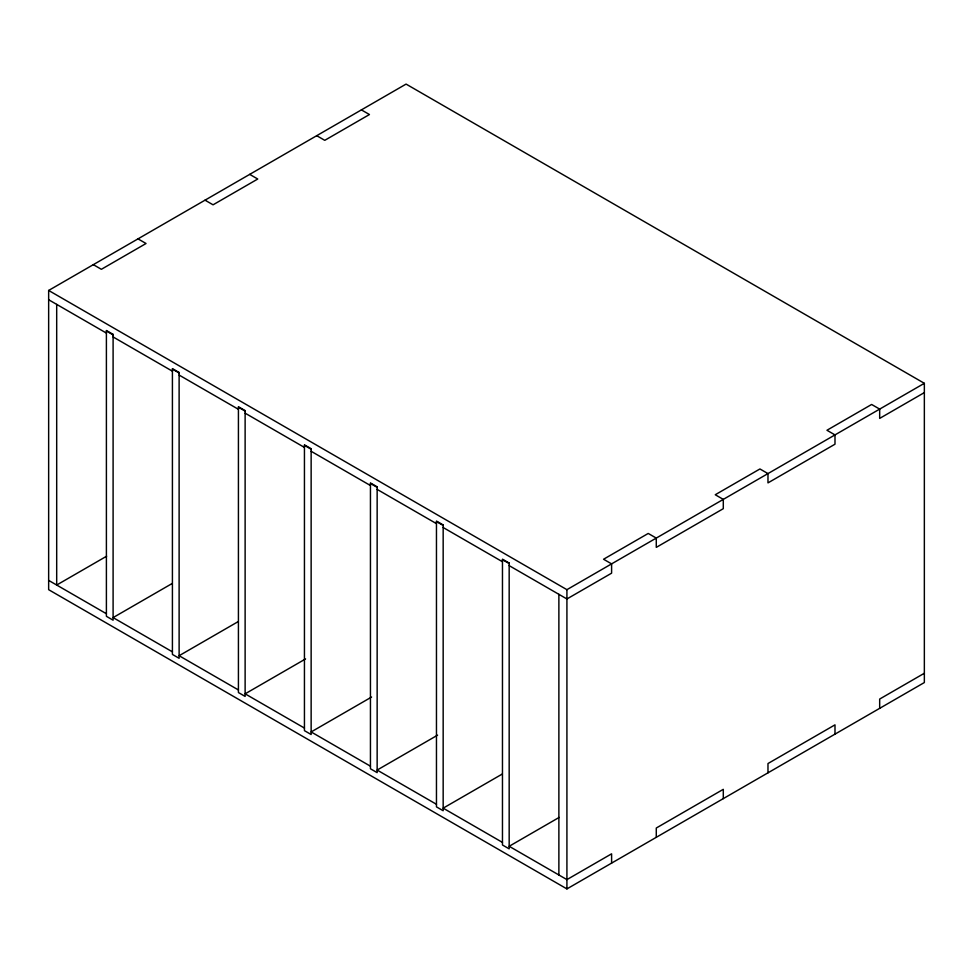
<?xml version="1.0" encoding="UTF-8"?>
<svg xmlns="http://www.w3.org/2000/svg" width="973" height="973" viewBox="0 0 973 973"><rect width="100%" height="100%" fill="white"/><g stroke="black" fill="none" stroke-linecap="round" stroke-linejoin="round"><path stroke-width="1.46" d="M48.65 290.453L406.082 84.092L924.35 383.313L924.35 682.547L566.918 888.908L48.65 589.687L48.65 290.453L566.918 589.674L924.35 383.313M106.629 556.203L56.689 585.041L56.689 304.391M172.233 583.459L113.099 617.6L172.416 651.849M238.239 621.577L179.117 655.717L238.421 689.954M305.571 658.928L245.123 693.834L304.44 728.072M371.589 697.045L311.141 731.939L370.445 766.189M924.35 392.606L879.677 418.402L879.677 409.11L871.626 404.464L826.953 430.261L834.992 434.907L834.992 444.199L767.977 482.888L767.977 473.596L759.937 468.962L715.252 494.746L723.292 499.392L723.292 508.684L656.276 547.373L656.276 538.093L648.237 533.447L603.552 559.244L611.603 563.878L611.603 573.17L566.918 598.967L509.171 565.629M437.595 735.15L377.147 770.057L436.463 804.294M502.299 774.022L443.165 808.162L502.469 842.411M559.11 817.442L509.171 846.279L566.918 879.616L611.603 853.82L611.603 863.112M924.35 673.255L879.677 699.052L879.677 708.344M361.397 109.888L369.448 114.534L324.763 140.331L316.724 135.685M249.708 174.374L257.748 179.02L213.063 204.817L205.023 200.17M138.008 238.872L146.047 243.505L101.374 269.302L93.323 264.656M106.398 331.015L113.099 334.882M172.416 369.132L179.117 373M238.421 407.237L245.123 411.117M304.44 445.354L311.141 449.222M370.445 483.472L377.147 487.339M436.463 521.577L443.165 525.444M502.469 559.694L509.171 563.562M48.65 299.745L106.398 333.082M113.099 336.95L172.416 371.2M179.117 375.067L238.421 409.305M245.123 413.172L304.44 447.422M311.141 451.29L370.445 485.527M377.147 489.395L436.463 523.644M443.165 527.512L502.469 561.749M48.65 580.394L106.398 613.732M834.992 734.129L834.992 724.849L767.977 763.537L767.977 772.83M723.292 798.626L723.292 789.334L656.276 828.023L656.276 837.315M566.918 589.674L566.918 888.908M558.879 594.321L558.879 874.97M113.099 334.371L106.398 330.504L106.398 616.31L113.099 620.19L113.099 334.371M179.117 372.489L172.416 368.621L172.416 654.428L179.117 658.295L179.117 372.489M245.123 410.594L238.421 406.726L238.421 692.545L245.123 696.413L245.123 410.594M311.141 448.711L304.44 444.843L304.44 730.65L311.141 734.518L311.141 448.711M377.147 486.816L370.445 482.949L370.445 768.767L377.147 772.635L377.147 486.816M443.165 524.934L436.463 521.066L436.463 806.872L443.165 810.74L443.165 524.934M509.171 563.039L502.469 559.171L502.469 844.99L509.171 848.857L509.171 563.039"/></g></svg>
